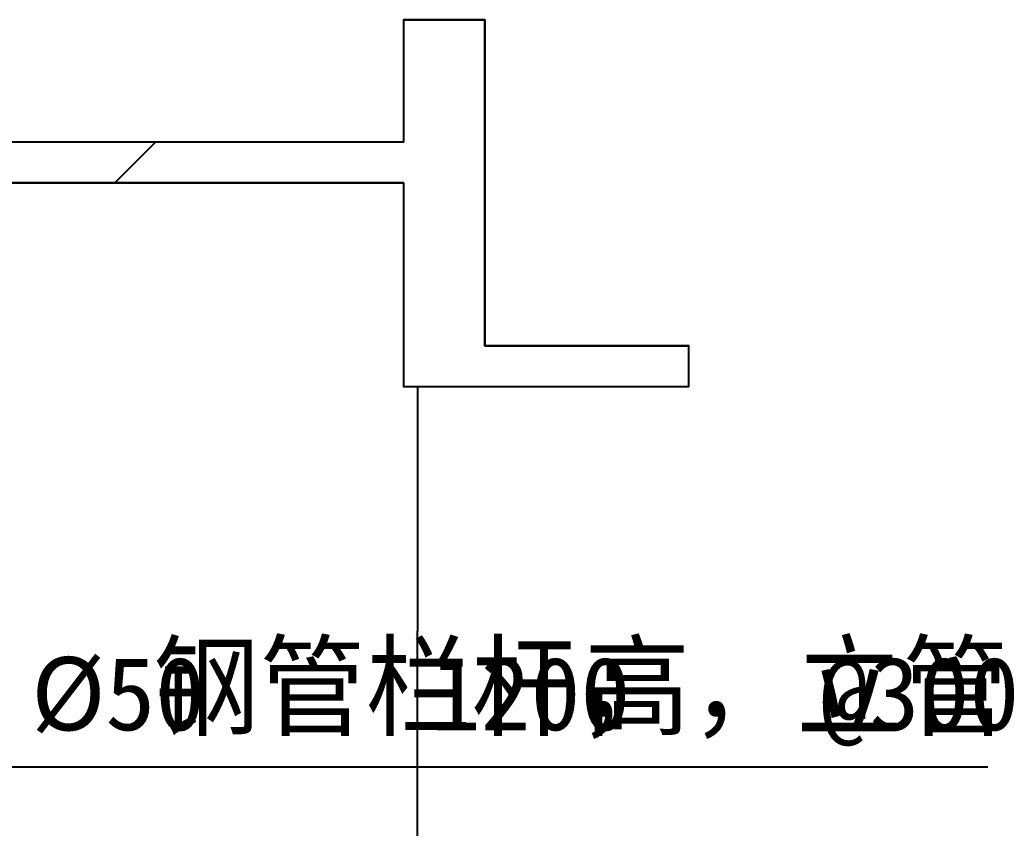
# Model space of a CAD drawing. Header units: metres. Extents: x 18272 to 22431, y 2693 to 9400.
# Drawn here: x 19992 to 22431, y 7416 to 9400 of the extents above; entities that cross this region are included whole.
import ezdxf

# ---------------------------------------------------------------- set-up
doc = ezdxf.new("R2010")
doc.units = ezdxf.units.M
for name, color, linetype in [('PUB_DIM', 3, 'Continuous'), ('PUB_TEXT', 7, 'Continuous'), ('PUB_WALL', 255, 'Continuous'), ('WALL', 255, 'Continuous')]:
    doc.layers.add(name, color=color, linetype=linetype)
doc.dimstyles.get("Standard").update_dxf_attribs({"dimtxt": 2.5, "dimasz": 2.5, "dimexe": 1.25, "dimexo": 0.625, "dimtad": 1, "dimcen": 2.5, "dimazin": 3, "dimtfac": 1, "dimtmove": 0, "dimatfit": 3})

# ---------------------------------------------------------------- blocks, each defined once
blk = doc.blocks.new('*D4')
for p, q in [((20967.53, 8500), (20967.53, 7900)), ((20967.28, 7900), (20967.03, 7900)), ((20967.53, 7300), (20967.53, 7900)), ((20967.53, 7900), (20967.53, 7900)), ((20967.78, 7900), (20968.03, 7900))]:
    blk.add_line(p, q)
at = {"layer": 'Defpoints'}
for p in [(20967.53, 8500), (20967.53, 7900), (20967.53, 7300)]:
    blk.add_point(p, dxfattribs=at)
at = {"layer": 'PUB_DIM', "insert": (20967.53, 7901.125), "char_height": 1, "attachment_point": 5}
blk.add_mtext('0', dxfattribs=at)

msp = doc.modelspace()

# ---------------------------------------------------------------- hatches: boundary and pattern name
at = {"layer": 'PUB_TEXT'}
h = msp.add_hatch(dxfattribs=at)
h.set_pattern_fill('AN31C', scale=500)
h.set_pattern_definition([(45, (0, 0), (-1122.53, 1122.53), [])])
h.paths.add_polyline_path([(21132.78, 9399.57), (20932.78, 9399.57), (20932.78, 9099.57), (18272.32, 9099.57), (18272.32, 8999.57), (19132.78, 8999.57), (19132.78, 8500), (19332.78, 8500), (19332.78, 8999.57), (20932.78, 8999.57), (20932.78, 8500), (21632.78, 8500), (21632.78, 8600), (21132.78, 8600)])

# ---------------------------------------------------------------- linework, layer by layer
msp.add_line((19599.91, 7566.58), (22365.81, 7566.58), dxfattribs=at)
at = {"layer": 'PUB_WALL'}
msp.add_lwpolyline([(19332.78, 8500), (19332.78, 8999.57), (20932.78, 8999.57), (20932.78, 8500), (21632.78, 8500), (21632.78, 8600), (21132.78, 8600), (21132.78, 9399.57), (20932.78, 9399.57), (20932.78, 9099.57), (18272.32, 9099.57)], dxfattribs=at)
at = {"layer": 'WALL'}
for p, q in [((20932.78, 9399.57), (20932.78, 9099.57)), ((20932.78, 9399.57), (21132.78, 9399.57)), ((21132.78, 9399.57), (21132.78, 8600)), ((20932.78, 9099.57), (18272.32, 9099.57)), ((20932.78, 8999.57), (19332.78, 8999.57)), ((20932.78, 8999.57), (20932.78, 8500)), ((21132.78, 8600), (21632.78, 8600)), ((21632.78, 8500), (21632.78, 8600)), ((20932.78, 8500), (21632.78, 8500))]:
    msp.add_line(p, q, dxfattribs=at)

# ---------------------------------------------------------------- texts
at = {"layer": 'PUB_TEXT'}
for s, height, p in [('钢管栏杆，', 200, (20319.51, 7664.45)), ('高，立管', 200, (21376.51, 7664.45)), ('%%c50', 180, (20019.91, 7656.58)), ('1200', 180, (20999.73, 7656.58)), ('@300', 180, (21953.74, 7656.58))]:
    msp.add_text(s, height=height, dxfattribs=at).set_placement(p)

# ---------------------------------------------------------------- dimensions: what is measured, and where the dimension line sits
at = {"layer": 'PUB_DIM'}
dim = msp.add_linear_dim(base=(20967.53, 7900), p1=(20967.53, 8500), p2=(20967.53, 7300), dimstyle='Standard', dxfattribs=at)
dim.commit()
dim.dimension.update_dxf_attribs({"geometry": '*D4', "text_midpoint": (20967.53, 7901.125)})

doc.saveas('drawing.dxf')
